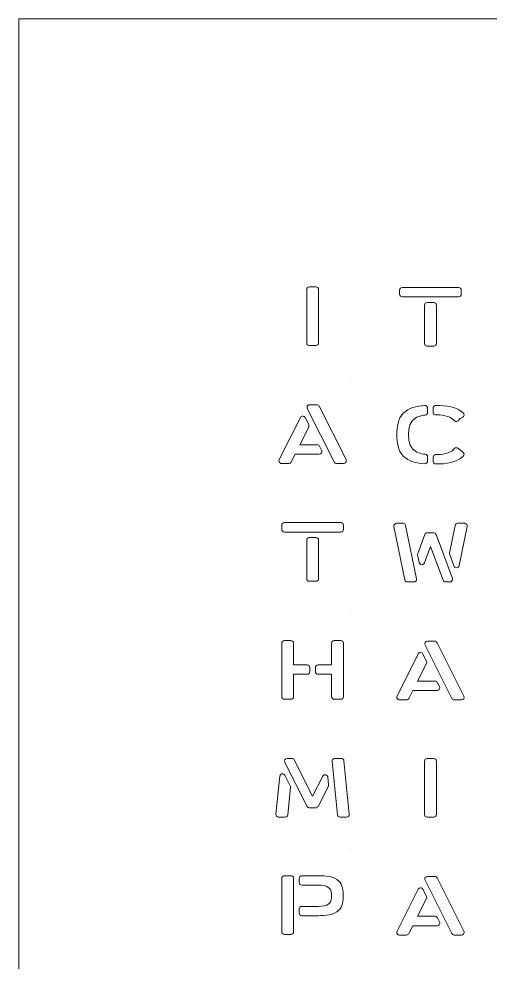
# Model space of a CAD drawing. Header units: inches. Extents: x 0 to 42, y 0 to 42.
# Drawn here: x 0 to 10.5, y 21 to 42 of the extents above; entities that cross this region are included whole.
import ezdxf

# ---------------------------------------------------------------- set-up
doc = ezdxf.new("R2010")
doc.units = ezdxf.units.IN
doc.header["$MEASUREMENT"] = 0
doc.layers.add('Layer 1', color=7, linetype='Continuous', lineweight=0)

msp = doc.modelspace()

# ---------------------------------------------------------------- linework, layer by layer
at = {"layer": 'Layer 1', "color": 18, "lineweight": 9, "true_color": 0x000000}
for p, q in [((7.397, 34.008), (7.397, 34.008)), ((7.397, 28.758), (7.397, 28.758)), ((7.397, 23.528), (7.397, 23.528))]:
    msp.add_line(p, q, dxfattribs=at)
msp.add_lwpolyline([(0, 42), (42, 42), (42, 0), (0, 0)], close=True, dxfattribs=at)
for points, knots in [([(6.413, 34.787), (6.413, 34.787), (6.413, 35.975), (6.413, 35.975), (6.413, 36.007), (6.439, 36.034), (6.471, 36.034), (6.471, 36.034), (6.618, 36.034), (6.618, 36.034), (6.65, 36.034), (6.677, 36.007), (6.677, 35.975), (6.677, 35.975), (6.677, 34.787), (6.677, 34.787), (6.677, 34.754), (6.65, 34.728), (6.618, 34.728), (6.618, 34.728), (6.471, 34.728), (6.471, 34.728), (6.439, 34.728), (6.413, 34.754), (6.413, 34.787)], [0, 0, 0, 0, 1, 1, 1, 2, 2, 2, 3, 3, 3, 4, 4, 4, 5, 5, 5, 6, 6, 6, 7, 7, 7, 8, 8, 8, 8]), ([(8.541, 36.02), (8.541, 36.02), (9.798, 36.02), (9.798, 36.02), (9.831, 36.02), (9.857, 35.993), (9.857, 35.961), (9.857, 35.961), (9.857, 35.87), (9.857, 35.87), (9.857, 35.838), (9.831, 35.811), (9.798, 35.811), (9.798, 35.811), (8.541, 35.811), (8.541, 35.811), (8.508, 35.811), (8.482, 35.838), (8.482, 35.87), (8.482, 35.87), (8.482, 35.961), (8.482, 35.961), (8.482, 35.993), (8.508, 36.02), (8.541, 36.02)], [0, 0, 0, 0, 1, 1, 1, 2, 2, 2, 3, 3, 3, 4, 4, 4, 5, 5, 5, 6, 6, 6, 7, 7, 7, 8, 8, 8, 8]), ([(9.096, 35.686), (9.096, 35.686), (9.243, 35.686), (9.243, 35.686), (9.275, 35.686), (9.302, 35.66), (9.302, 35.628), (9.302, 35.628), (9.302, 34.773), (9.302, 34.773), (9.302, 34.741), (9.275, 34.714), (9.243, 34.714), (9.243, 34.714), (9.096, 34.714), (9.096, 34.714), (9.064, 34.714), (9.038, 34.741), (9.038, 34.773), (9.038, 34.773), (9.038, 35.628), (9.038, 35.628), (9.038, 35.66), (9.064, 35.686), (9.096, 35.686)], [0, 0, 0, 0, 1, 1, 1, 2, 2, 2, 3, 3, 3, 4, 4, 4, 5, 5, 5, 6, 6, 6, 7, 7, 7, 8, 8, 8, 8]), ([(7.283, 32.125), (7.272, 32.111), (7.254, 32.103), (7.236, 32.103), (7.236, 32.103), (7.077, 32.103), (7.077, 32.103), (7.055, 32.103), (7.034, 32.116), (7.024, 32.135), (7.024, 32.135), (6.427, 33.323), (6.427, 33.323), (6.416, 33.344), (6.418, 33.369), (6.435, 33.389), (6.446, 33.402), (6.463, 33.409), (6.481, 33.409), (6.481, 33.409), (6.64, 33.409), (6.64, 33.409), (6.662, 33.409), (6.682, 33.396), (6.692, 33.376), (6.692, 33.376), (7.29, 32.188), (7.29, 32.188), (7.3, 32.169), (7.298, 32.144), (7.283, 32.125)], [0, 0, 0, 0, 1, 1, 1, 2, 2, 2, 3, 3, 3, 4, 4, 4, 5, 5, 5, 6, 6, 6, 7, 7, 7, 8, 8, 8, 9, 9, 9, 10, 10, 10, 10]), ([(8.564, 33.218), (8.682, 33.339), (8.863, 33.379), (9.042, 33.391), (9.057, 33.392), (9.072, 33.388), (9.084, 33.379), (9.099, 33.368), (9.107, 33.351), (9.107, 33.333), (9.107, 33.333), (9.107, 33.238), (9.107, 33.238), (9.107, 33.208), (9.085, 33.183), (9.055, 33.179), (8.95, 33.167), (8.849, 33.137), (8.779, 33.066), (8.699, 32.988), (8.682, 32.855), (8.682, 32.743), (8.682, 32.631), (8.699, 32.498), (8.779, 32.42), (8.849, 32.348), (8.95, 32.319), (9.055, 32.307), (9.085, 32.303), (9.107, 32.278), (9.107, 32.248), (9.107, 32.248), (9.107, 32.156), (9.107, 32.156), (9.107, 32.141), (9.102, 32.126), (9.093, 32.115), (9.08, 32.1), (9.063, 32.093), (9.044, 32.095), (8.864, 32.107), (8.682, 32.146), (8.564, 32.268), (8.445, 32.383), (8.421, 32.578), (8.421, 32.743), (8.421, 32.908), (8.445, 33.103), (8.564, 33.218)], [0, 0, 0, 0, 1, 1, 1, 2, 2, 2, 3, 3, 3, 4, 4, 4, 5, 5, 5, 6, 6, 6, 7, 7, 7, 8, 8, 8, 9, 9, 9, 10, 10, 10, 11, 11, 11, 12, 12, 12, 13, 13, 13, 14, 14, 14, 15, 15, 15, 16, 16, 16, 16]), ([(9.232, 33.22), (9.232, 33.22), (9.232, 33.343), (9.232, 33.343), (9.232, 33.348), (9.233, 33.352), (9.234, 33.356), (9.245, 33.382), (9.267, 33.397), (9.292, 33.396), (9.511, 33.393), (9.758, 33.371), (9.906, 33.218), (9.909, 33.215), (9.912, 33.211), (9.914, 33.206), (9.929, 33.165), (9.905, 33.126), (9.859, 33.12), (9.842, 33.107), (9.828, 33.096), (9.811, 33.083), (9.787, 33.026), (9.734, 33.018), (9.703, 33.053), (9.699, 33.057), (9.695, 33.062), (9.69, 33.066), (9.588, 33.172), (9.415, 33.186), (9.264, 33.187), (9.246, 33.187), (9.232, 33.202), (9.232, 33.22)], [0, 0, 0, 0, 1, 1, 1, 2, 2, 2, 3, 3, 3, 4, 4, 4, 5, 5, 5, 6, 6, 6, 7, 7, 7, 8, 8, 8, 9, 9, 9, 10, 10, 10, 11, 11, 11, 11]), ([(6.74, 32.334), (6.728, 32.319), (6.71, 32.311), (6.692, 32.311), (6.692, 32.311), (6.154, 32.311), (6.154, 32.311), (6.154, 32.311), (6.066, 32.135), (6.066, 32.135), (6.056, 32.116), (6.036, 32.103), (6.013, 32.103), (6.013, 32.103), (5.853, 32.103), (5.853, 32.103), (5.844, 32.103), (5.835, 32.105), (5.827, 32.109), (5.798, 32.124), (5.787, 32.159), (5.801, 32.188), (5.801, 32.188), (6.273, 33.125), (6.273, 33.125), (6.283, 33.146), (6.306, 33.16), (6.332, 33.157), (6.352, 33.155), (6.369, 33.142), (6.378, 33.124), (6.378, 33.124), (6.457, 32.966), (6.457, 32.966), (6.466, 32.949), (6.466, 32.93), (6.457, 32.913), (6.457, 32.913), (6.259, 32.52), (6.259, 32.52), (6.259, 32.52), (6.648, 32.52), (6.648, 32.52), (6.67, 32.52), (6.69, 32.507), (6.7, 32.487), (6.7, 32.487), (6.746, 32.396), (6.746, 32.396), (6.756, 32.377), (6.755, 32.353), (6.74, 32.334)], [0, 0, 0, 0, 1, 1, 1, 2, 2, 2, 3, 3, 3, 4, 4, 4, 5, 5, 5, 6, 6, 6, 7, 7, 7, 8, 8, 8, 9, 9, 9, 10, 10, 10, 11, 11, 11, 12, 12, 12, 13, 13, 13, 14, 14, 14, 15, 15, 15, 16, 16, 16, 17, 17, 17, 17]), ([(9.232, 32.151), (9.232, 32.151), (9.232, 32.24), (9.232, 32.24), (9.232, 32.272), (9.258, 32.298), (9.29, 32.299), (9.434, 32.302), (9.593, 32.32), (9.69, 32.42), (9.695, 32.424), (9.698, 32.428), (9.702, 32.432), (9.723, 32.456), (9.759, 32.46), (9.784, 32.44), (9.821, 32.411), (9.858, 32.381), (9.894, 32.352), (9.906, 32.342), (9.915, 32.329), (9.918, 32.313), (9.92, 32.294), (9.914, 32.276), (9.901, 32.263), (9.752, 32.115), (9.508, 32.092), (9.292, 32.09), (9.274, 32.089), (9.257, 32.097), (9.246, 32.111), (9.236, 32.122), (9.232, 32.136), (9.232, 32.151)], [0, 0, 0, 0, 1, 1, 1, 2, 2, 2, 3, 3, 3, 4, 4, 4, 5, 5, 5, 6, 6, 6, 7, 7, 7, 8, 8, 8, 9, 9, 9, 10, 10, 10, 11, 11, 11, 11]), ([(5.916, 30.784), (5.916, 30.784), (7.173, 30.784), (7.173, 30.784), (7.206, 30.784), (7.232, 30.757), (7.232, 30.725), (7.232, 30.725), (7.232, 30.634), (7.232, 30.634), (7.232, 30.602), (7.206, 30.575), (7.173, 30.575), (7.173, 30.575), (5.916, 30.575), (5.916, 30.575), (5.883, 30.575), (5.857, 30.602), (5.857, 30.634), (5.857, 30.634), (5.857, 30.725), (5.857, 30.725), (5.857, 30.757), (5.883, 30.784), (5.916, 30.784)], [0, 0, 0, 0, 1, 1, 1, 2, 2, 2, 3, 3, 3, 4, 4, 4, 5, 5, 5, 6, 6, 6, 7, 7, 7, 8, 8, 8, 8]), ([(8.656, 29.464), (8.628, 29.464), (8.604, 29.484), (8.599, 29.511), (8.599, 29.511), (8.354, 30.699), (8.354, 30.699), (8.351, 30.718), (8.356, 30.739), (8.373, 30.754), (8.384, 30.765), (8.399, 30.77), (8.414, 30.77), (8.414, 30.77), (8.559, 30.77), (8.559, 30.77), (8.586, 30.77), (8.611, 30.75), (8.616, 30.723), (8.616, 30.723), (8.86, 29.535), (8.86, 29.535), (8.864, 29.516), (8.859, 29.495), (8.842, 29.479), (8.831, 29.469), (8.816, 29.464), (8.801, 29.464), (8.801, 29.464), (8.656, 29.464), (8.656, 29.464)], [0, 0, 0, 0, 1, 1, 1, 2, 2, 2, 3, 3, 3, 4, 4, 4, 5, 5, 5, 6, 6, 6, 7, 7, 7, 8, 8, 8, 9, 9, 9, 10, 10, 10, 10]), ([(9.724, 30.723), (9.729, 30.75), (9.753, 30.77), (9.781, 30.77), (9.781, 30.77), (9.928, 30.77), (9.928, 30.77), (9.932, 30.77), (9.936, 30.769), (9.94, 30.769), (9.972, 30.762), (9.992, 30.731), (9.986, 30.699), (9.986, 30.699), (9.807, 29.829), (9.807, 29.829), (9.801, 29.801), (9.776, 29.78), (9.744, 29.782), (9.721, 29.784), (9.702, 29.8), (9.694, 29.822), (9.694, 29.822), (9.6, 30.075), (9.6, 30.075), (9.596, 30.085), (9.595, 30.096), (9.597, 30.107), (9.597, 30.107), (9.724, 30.723), (9.724, 30.723)], [0, 0, 0, 0, 1, 1, 1, 2, 2, 2, 3, 3, 3, 4, 4, 4, 5, 5, 5, 6, 6, 6, 7, 7, 7, 8, 8, 8, 9, 9, 9, 10, 10, 10, 10]), ([(6.471, 30.45), (6.471, 30.45), (6.618, 30.45), (6.618, 30.45), (6.65, 30.45), (6.677, 30.424), (6.677, 30.391), (6.677, 30.391), (6.677, 29.537), (6.677, 29.537), (6.677, 29.504), (6.65, 29.478), (6.618, 29.478), (6.618, 29.478), (6.471, 29.478), (6.471, 29.478), (6.439, 29.478), (6.413, 29.504), (6.413, 29.537), (6.413, 29.537), (6.413, 30.391), (6.413, 30.391), (6.413, 30.424), (6.439, 30.45), (6.471, 30.45)], [0, 0, 0, 0, 1, 1, 1, 2, 2, 2, 3, 3, 3, 4, 4, 4, 5, 5, 5, 6, 6, 6, 7, 7, 7, 8, 8, 8, 8]), ([(9.505, 29.464), (9.481, 29.464), (9.459, 29.479), (9.45, 29.502), (9.45, 29.502), (9.17, 30.256), (9.17, 30.256), (9.17, 30.256), (9.034, 29.889), (9.034, 29.889), (9.028, 29.874), (9.017, 29.861), (9.002, 29.854), (8.966, 29.838), (8.927, 29.86), (8.92, 29.896), (8.92, 29.896), (8.885, 30.065), (8.885, 30.065), (8.883, 30.075), (8.884, 30.087), (8.888, 30.097), (8.888, 30.097), (9.046, 30.523), (9.046, 30.523), (9.055, 30.546), (9.077, 30.561), (9.102, 30.561), (9.102, 30.561), (9.238, 30.561), (9.238, 30.561), (9.263, 30.561), (9.285, 30.546), (9.294, 30.523), (9.294, 30.523), (9.658, 29.543), (9.658, 29.543), (9.665, 29.525), (9.662, 29.504), (9.65, 29.487), (9.639, 29.472), (9.62, 29.464), (9.601, 29.464), (9.601, 29.464), (9.505, 29.464), (9.505, 29.464)], [0, 0, 0, 0, 1, 1, 1, 2, 2, 2, 3, 3, 3, 4, 4, 4, 5, 5, 5, 6, 6, 6, 7, 7, 7, 8, 8, 8, 9, 9, 9, 10, 10, 10, 11, 11, 11, 12, 12, 12, 13, 13, 13, 14, 14, 14, 15, 15, 15, 15]), ([(6.121, 27.409), (6.121, 27.409), (6.121, 26.912), (6.121, 26.912), (6.121, 26.879), (6.095, 26.853), (6.062, 26.853), (6.062, 26.853), (5.916, 26.853), (5.916, 26.853), (5.883, 26.853), (5.857, 26.879), (5.857, 26.912), (5.857, 26.912), (5.857, 28.1), (5.857, 28.1), (5.857, 28.132), (5.883, 28.159), (5.916, 28.159), (5.916, 28.159), (6.062, 28.159), (6.062, 28.159), (6.095, 28.159), (6.121, 28.132), (6.121, 28.1), (6.121, 28.1), (6.121, 27.617), (6.121, 27.617), (6.121, 27.617), (6.423, 27.617), (6.423, 27.617), (6.456, 27.617), (6.482, 27.591), (6.482, 27.558), (6.482, 27.558), (6.482, 27.467), (6.482, 27.467), (6.482, 27.435), (6.456, 27.409), (6.423, 27.409), (6.423, 27.409), (6.121, 27.409), (6.121, 27.409)], [0, 0, 0, 0, 1, 1, 1, 2, 2, 2, 3, 3, 3, 4, 4, 4, 5, 5, 5, 6, 6, 6, 7, 7, 7, 8, 8, 8, 9, 9, 9, 10, 10, 10, 11, 11, 11, 12, 12, 12, 13, 13, 13, 14, 14, 14, 14]), ([(7.232, 28.1), (7.232, 28.1), (7.232, 26.912), (7.232, 26.912), (7.232, 26.879), (7.206, 26.853), (7.173, 26.853), (7.173, 26.853), (7.027, 26.853), (7.027, 26.853), (6.995, 26.853), (6.968, 26.879), (6.968, 26.912), (6.968, 26.912), (6.968, 27.409), (6.968, 27.409), (6.968, 27.409), (6.666, 27.409), (6.666, 27.409), (6.633, 27.409), (6.607, 27.435), (6.607, 27.467), (6.607, 27.467), (6.607, 27.558), (6.607, 27.558), (6.607, 27.591), (6.633, 27.617), (6.666, 27.617), (6.666, 27.617), (6.968, 27.617), (6.968, 27.617), (6.968, 27.617), (6.968, 28.1), (6.968, 28.1), (6.968, 28.132), (6.995, 28.159), (7.027, 28.159), (7.027, 28.159), (7.173, 28.159), (7.173, 28.159), (7.206, 28.159), (7.232, 28.132), (7.232, 28.1)], [0, 0, 0, 0, 1, 1, 1, 2, 2, 2, 3, 3, 3, 4, 4, 4, 5, 5, 5, 6, 6, 6, 7, 7, 7, 8, 8, 8, 9, 9, 9, 10, 10, 10, 11, 11, 11, 12, 12, 12, 13, 13, 13, 14, 14, 14, 14]), ([(9.911, 26.865), (9.9, 26.848), (9.88, 26.839), (9.86, 26.839), (9.86, 26.839), (9.702, 26.839), (9.702, 26.839), (9.68, 26.839), (9.659, 26.852), (9.649, 26.872), (9.649, 26.872), (9.052, 28.06), (9.052, 28.06), (9.042, 28.078), (9.043, 28.1), (9.055, 28.119), (9.066, 28.136), (9.086, 28.145), (9.106, 28.145), (9.106, 28.145), (9.265, 28.145), (9.265, 28.145), (9.287, 28.145), (9.307, 28.132), (9.317, 28.112), (9.317, 28.112), (9.915, 26.924), (9.915, 26.924), (9.924, 26.906), (9.924, 26.884), (9.911, 26.865)], [0, 0, 0, 0, 1, 1, 1, 2, 2, 2, 3, 3, 3, 4, 4, 4, 5, 5, 5, 6, 6, 6, 7, 7, 7, 8, 8, 8, 9, 9, 9, 10, 10, 10, 10]), ([(9.363, 27.067), (9.352, 27.054), (9.335, 27.048), (9.317, 27.048), (9.317, 27.048), (8.779, 27.048), (8.779, 27.048), (8.779, 27.048), (8.691, 26.872), (8.691, 26.872), (8.681, 26.852), (8.661, 26.839), (8.638, 26.839), (8.638, 26.839), (8.478, 26.839), (8.478, 26.839), (8.469, 26.839), (8.46, 26.841), (8.452, 26.845), (8.423, 26.86), (8.411, 26.895), (8.426, 26.924), (8.426, 26.924), (8.898, 27.861), (8.898, 27.861), (8.908, 27.882), (8.931, 27.896), (8.957, 27.893), (8.977, 27.891), (8.994, 27.878), (9.003, 27.86), (9.003, 27.86), (9.082, 27.702), (9.082, 27.702), (9.091, 27.685), (9.091, 27.666), (9.082, 27.649), (9.082, 27.649), (8.884, 27.256), (8.884, 27.256), (8.884, 27.256), (9.273, 27.256), (9.273, 27.256), (9.295, 27.256), (9.315, 27.243), (9.325, 27.223), (9.325, 27.223), (9.371, 27.132), (9.371, 27.132), (9.381, 27.112), (9.379, 27.087), (9.363, 27.067)], [0, 0, 0, 0, 1, 1, 1, 2, 2, 2, 3, 3, 3, 4, 4, 4, 5, 5, 5, 6, 6, 6, 7, 7, 7, 8, 8, 8, 9, 9, 9, 10, 10, 10, 11, 11, 11, 12, 12, 12, 13, 13, 13, 14, 14, 14, 15, 15, 15, 16, 16, 16, 17, 17, 17, 17]), ([(6.885, 25.117), (6.885, 25.117), (6.901, 24.951), (6.901, 24.951), (6.902, 24.94), (6.9, 24.928), (6.895, 24.918), (6.895, 24.918), (6.666, 24.468), (6.666, 24.468), (6.656, 24.449), (6.635, 24.436), (6.613, 24.436), (6.613, 24.436), (6.476, 24.436), (6.476, 24.436), (6.454, 24.436), (6.434, 24.449), (6.424, 24.468), (6.424, 24.468), (5.924, 25.448), (5.924, 25.448), (5.915, 25.466), (5.916, 25.489), (5.928, 25.507), (5.939, 25.524), (5.959, 25.534), (5.979, 25.534), (5.979, 25.534), (6.079, 25.534), (6.079, 25.534), (6.102, 25.534), (6.122, 25.521), (6.132, 25.502), (6.132, 25.502), (6.545, 24.692), (6.545, 24.692), (6.545, 24.692), (6.774, 25.14), (6.774, 25.14), (6.786, 25.164), (6.812, 25.177), (6.84, 25.171), (6.865, 25.165), (6.882, 25.142), (6.885, 25.117)], [0, 0, 0, 0, 1, 1, 1, 2, 2, 2, 3, 3, 3, 4, 4, 4, 5, 5, 5, 6, 6, 6, 7, 7, 7, 8, 8, 8, 9, 9, 9, 10, 10, 10, 11, 11, 11, 12, 12, 12, 13, 13, 13, 14, 14, 14, 15, 15, 15, 15]), ([(7.1, 24.281), (7.1, 24.281), (6.981, 25.469), (6.981, 25.469), (6.981, 25.476), (6.981, 25.483), (6.983, 25.491), (6.99, 25.517), (7.015, 25.534), (7.042, 25.534), (7.042, 25.534), (7.184, 25.534), (7.184, 25.534), (7.214, 25.534), (7.24, 25.511), (7.243, 25.481), (7.243, 25.481), (7.361, 24.293), (7.361, 24.293), (7.362, 24.291), (7.362, 24.289), (7.362, 24.287), (7.362, 24.254), (7.335, 24.228), (7.303, 24.228), (7.303, 24.228), (7.159, 24.228), (7.159, 24.228), (7.128, 24.228), (7.103, 24.251), (7.1, 24.281)], [0, 0, 0, 0, 1, 1, 1, 2, 2, 2, 3, 3, 3, 4, 4, 4, 5, 5, 5, 6, 6, 6, 7, 7, 7, 8, 8, 8, 9, 9, 9, 10, 10, 10, 10]), ([(9.038, 24.287), (9.038, 24.287), (9.038, 25.475), (9.038, 25.475), (9.038, 25.507), (9.064, 25.534), (9.096, 25.534), (9.096, 25.534), (9.243, 25.534), (9.243, 25.534), (9.275, 25.534), (9.302, 25.507), (9.302, 25.475), (9.302, 25.475), (9.302, 24.287), (9.302, 24.287), (9.302, 24.254), (9.275, 24.228), (9.243, 24.228), (9.243, 24.228), (9.096, 24.228), (9.096, 24.228), (9.064, 24.228), (9.038, 24.254), (9.038, 24.287)], [0, 0, 0, 0, 1, 1, 1, 2, 2, 2, 3, 3, 3, 4, 4, 4, 5, 5, 5, 6, 6, 6, 7, 7, 7, 8, 8, 8, 8]), ([(5.99, 24.281), (5.987, 24.251), (5.961, 24.228), (5.931, 24.228), (5.931, 24.228), (5.787, 24.228), (5.787, 24.228), (5.785, 24.228), (5.783, 24.228), (5.781, 24.228), (5.749, 24.232), (5.725, 24.26), (5.728, 24.293), (5.728, 24.293), (5.813, 25.139), (5.813, 25.139), (5.814, 25.155), (5.821, 25.17), (5.834, 25.181), (5.864, 25.205), (5.907, 25.195), (5.924, 25.162), (5.924, 25.162), (6.045, 24.925), (6.045, 24.925), (6.05, 24.915), (6.052, 24.904), (6.051, 24.893), (6.051, 24.893), (5.99, 24.281), (5.99, 24.281)], [0, 0, 0, 0, 1, 1, 1, 2, 2, 2, 3, 3, 3, 4, 4, 4, 5, 5, 5, 6, 6, 6, 7, 7, 7, 8, 8, 8, 9, 9, 9, 10, 10, 10, 10]), ([(6.121, 22.864), (6.121, 22.864), (6.121, 21.676), (6.121, 21.676), (6.121, 21.643), (6.095, 21.617), (6.062, 21.617), (6.062, 21.617), (5.916, 21.617), (5.916, 21.617), (5.883, 21.617), (5.857, 21.643), (5.857, 21.676), (5.857, 21.676), (5.857, 22.864), (5.857, 22.864), (5.857, 22.896), (5.883, 22.923), (5.916, 22.923), (5.916, 22.923), (6.062, 22.923), (6.062, 22.923), (6.095, 22.923), (6.121, 22.896), (6.121, 22.864)], [0, 0, 0, 0, 1, 1, 1, 2, 2, 2, 3, 3, 3, 4, 4, 4, 5, 5, 5, 6, 6, 6, 7, 7, 7, 8, 8, 8, 8]), ([(7.129, 22.801), (7.21, 22.723), (7.226, 22.59), (7.226, 22.478), (7.226, 22.366), (7.21, 22.233), (7.129, 22.155), (7.019, 22.042), (6.829, 22.034), (6.671, 22.034), (6.671, 22.034), (6.305, 22.034), (6.305, 22.034), (6.272, 22.034), (6.246, 22.06), (6.246, 22.092), (6.246, 22.092), (6.246, 22.183), (6.246, 22.183), (6.246, 22.216), (6.272, 22.242), (6.305, 22.242), (6.305, 22.242), (6.672, 22.242), (6.672, 22.242), (6.756, 22.242), (6.857, 22.246), (6.916, 22.306), (6.959, 22.348), (6.967, 22.418), (6.967, 22.478), (6.967, 22.538), (6.959, 22.608), (6.916, 22.65), (6.857, 22.71), (6.756, 22.714), (6.672, 22.714), (6.672, 22.714), (6.305, 22.714), (6.305, 22.714), (6.272, 22.714), (6.246, 22.741), (6.246, 22.773), (6.246, 22.773), (6.246, 22.864), (6.246, 22.864), (6.246, 22.896), (6.272, 22.923), (6.305, 22.923), (6.305, 22.923), (6.671, 22.923), (6.671, 22.923), (6.829, 22.923), (7.019, 22.914), (7.129, 22.801)], [0, 0, 0, 0, 1, 1, 1, 2, 2, 2, 3, 3, 3, 4, 4, 4, 5, 5, 5, 6, 6, 6, 7, 7, 7, 8, 8, 8, 9, 9, 9, 10, 10, 10, 11, 11, 11, 12, 12, 12, 13, 13, 13, 14, 14, 14, 15, 15, 15, 16, 16, 16, 17, 17, 17, 18, 18, 18, 18]), ([(9.907, 21.623), (9.896, 21.61), (9.878, 21.603), (9.861, 21.603), (9.861, 21.603), (9.702, 21.603), (9.702, 21.603), (9.68, 21.603), (9.659, 21.616), (9.649, 21.635), (9.649, 21.635), (9.052, 22.823), (9.052, 22.823), (9.042, 22.842), (9.043, 22.864), (9.055, 22.883), (9.066, 22.9), (9.086, 22.909), (9.106, 22.909), (9.106, 22.909), (9.265, 22.909), (9.265, 22.909), (9.287, 22.909), (9.307, 22.896), (9.317, 22.876), (9.317, 22.876), (9.915, 21.688), (9.915, 21.688), (9.925, 21.668), (9.923, 21.643), (9.907, 21.623)], [0, 0, 0, 0, 1, 1, 1, 2, 2, 2, 3, 3, 3, 4, 4, 4, 5, 5, 5, 6, 6, 6, 7, 7, 7, 8, 8, 8, 9, 9, 9, 10, 10, 10, 10]), ([(9.363, 21.831), (9.352, 21.818), (9.335, 21.811), (9.317, 21.811), (9.317, 21.811), (8.779, 21.811), (8.779, 21.811), (8.779, 21.811), (8.691, 21.635), (8.691, 21.635), (8.681, 21.616), (8.661, 21.603), (8.638, 21.603), (8.638, 21.603), (8.478, 21.603), (8.478, 21.603), (8.469, 21.603), (8.46, 21.605), (8.452, 21.609), (8.423, 21.624), (8.411, 21.659), (8.426, 21.688), (8.426, 21.688), (8.898, 22.625), (8.898, 22.625), (8.908, 22.646), (8.931, 22.66), (8.957, 22.657), (8.977, 22.655), (8.994, 22.642), (9.003, 22.624), (9.003, 22.624), (9.082, 22.466), (9.082, 22.466), (9.091, 22.449), (9.091, 22.43), (9.082, 22.413), (9.082, 22.413), (8.884, 22.02), (8.884, 22.02), (8.884, 22.02), (9.273, 22.02), (9.273, 22.02), (9.295, 22.02), (9.315, 22.007), (9.325, 21.987), (9.325, 21.987), (9.371, 21.896), (9.371, 21.896), (9.381, 21.876), (9.379, 21.851), (9.363, 21.831)], [0, 0, 0, 0, 1, 1, 1, 2, 2, 2, 3, 3, 3, 4, 4, 4, 5, 5, 5, 6, 6, 6, 7, 7, 7, 8, 8, 8, 9, 9, 9, 10, 10, 10, 11, 11, 11, 12, 12, 12, 13, 13, 13, 14, 14, 14, 15, 15, 15, 16, 16, 16, 17, 17, 17, 17])]:
    msp.add_open_spline(points, degree=3, knots=knots, dxfattribs=at)

doc.saveas('drawing.dxf')
